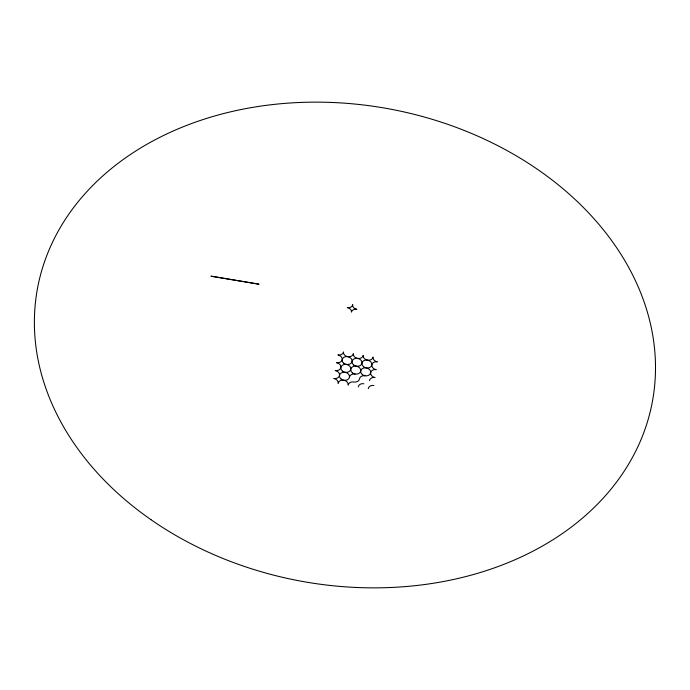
<?xml version="1.0" encoding="UTF-8"?>
<svg xmlns="http://www.w3.org/2000/svg" width="690" height="690" viewBox="0 0 690 690"><rect width="100%" height="100%" fill="white"/><g stroke="black" fill="none" stroke-linecap="round" stroke-linejoin="round"><path stroke-width="1.03" d="M349.485 377.137A5.072 4.019 11.2 0 1 355.117 374.049M365.088 375.791A5.072 4.019 11.8 0 0 359.481 378.888A5.072 4.019 11.2 0 1 353.841 381.993A5.097 4.062 11.3 0 0 348.174 385.123A5.097 4.062 10.6 0 0 343.818 380.242A5.097 4.062 10.6 0 0 338.126 383.364A5.097 4.062 10 0 0 333.796 378.5A5.072 4.028 10 0 0 339.489 375.403A5.072 4.028 10 0 0 335.176 370.565A5.046 3.985 10 0 0 340.834 367.511A5.046 3.985 10 0 0 336.539 362.716A5.028 3.942 10 0 0 342.162 359.697A5.028 3.942 10 0 0 337.884 354.945A5.003 3.907 10 0 0 343.482 351.943A5.003 3.907 10.6 0 0 347.76 356.67A5.003 3.907 10.6 0 0 353.332 353.668A5.003 3.907 11.1 0 0 357.636 358.395A5.003 3.907 11.1 0 0 363.182 355.385A5.003 3.907 11.7 0 0 367.503 360.12A5.003 3.907 11.7 0 0 373.023 357.11A5.003 3.898 12.3 0 0 377.378 361.845A5.028 3.942 12.3 0 0 371.85 364.881A5.028 3.942 12.3 0 0 376.223 369.65A5.054 3.985 12.4 0 0 370.668 372.721A5.054 3.985 12.4 0 0 375.058 377.534A5.08 4.019 12.5 0 0 369.478 380.63M358.222 386.874A5.097 4.062 11.9 0 1 363.863 383.744M368.27 388.625A5.106 4.062 12.5 0 1 373.885 385.494M258.888 284.177L211.14 276.198L258.888 284.177M341.127 379.069A5.072 4.028 10.6 0 0 349.425 377.43A5.072 4.028 10.6 0 0 342.904 372.324A5.072 4.028 10.6 0 0 341.127 379.069M342.473 371.142A5.046 3.985 10.6 0 0 350.718 369.53A5.046 3.985 10.6 0 0 344.224 364.467A5.046 3.985 10.6 0 0 342.473 371.142M352.435 372.885A5.046 3.985 11.2 0 0 360.663 371.263A5.046 3.985 11.2 0 0 354.151 366.2A5.046 3.985 11.2 0 0 352.435 372.885M362.405 374.627A5.046 3.985 11.8 0 0 370.616 373.005A5.046 3.985 11.8 0 0 364.079 367.925A5.046 3.985 11.8 0 0 362.405 374.627M343.793 363.294A5.028 3.942 10.6 0 0 352.004 361.698A5.028 3.942 10.6 0 0 345.535 356.678A5.028 3.942 10.6 0 0 343.793 363.294M353.711 365.027A5.028 3.942 11.2 0 0 361.896 363.432A5.028 3.942 11.2 0 0 355.41 358.403A5.028 3.942 11.2 0 0 353.711 365.027M363.63 366.761A5.028 3.942 11.8 0 0 371.798 365.157A5.028 3.942 11.8 0 0 365.286 360.128A5.028 3.942 11.8 0 0 363.63 366.761M352.685 304.825A4.847 3.674 10.6 0 0 356.859 309.293A4.873 3.709 10.6 0 0 351.452 312.096A4.873 3.709 10.1 0 0 347.286 307.611A4.847 3.674 10.1 0 0 352.685 304.825M150.912 519.639A312.622 240.215 10.3 0 0 651.964 403.848A312.622 240.215 10.3 0 0 231.952 111.521A312.622 240.215 10.3 0 0 150.912 519.639"/></g></svg>
